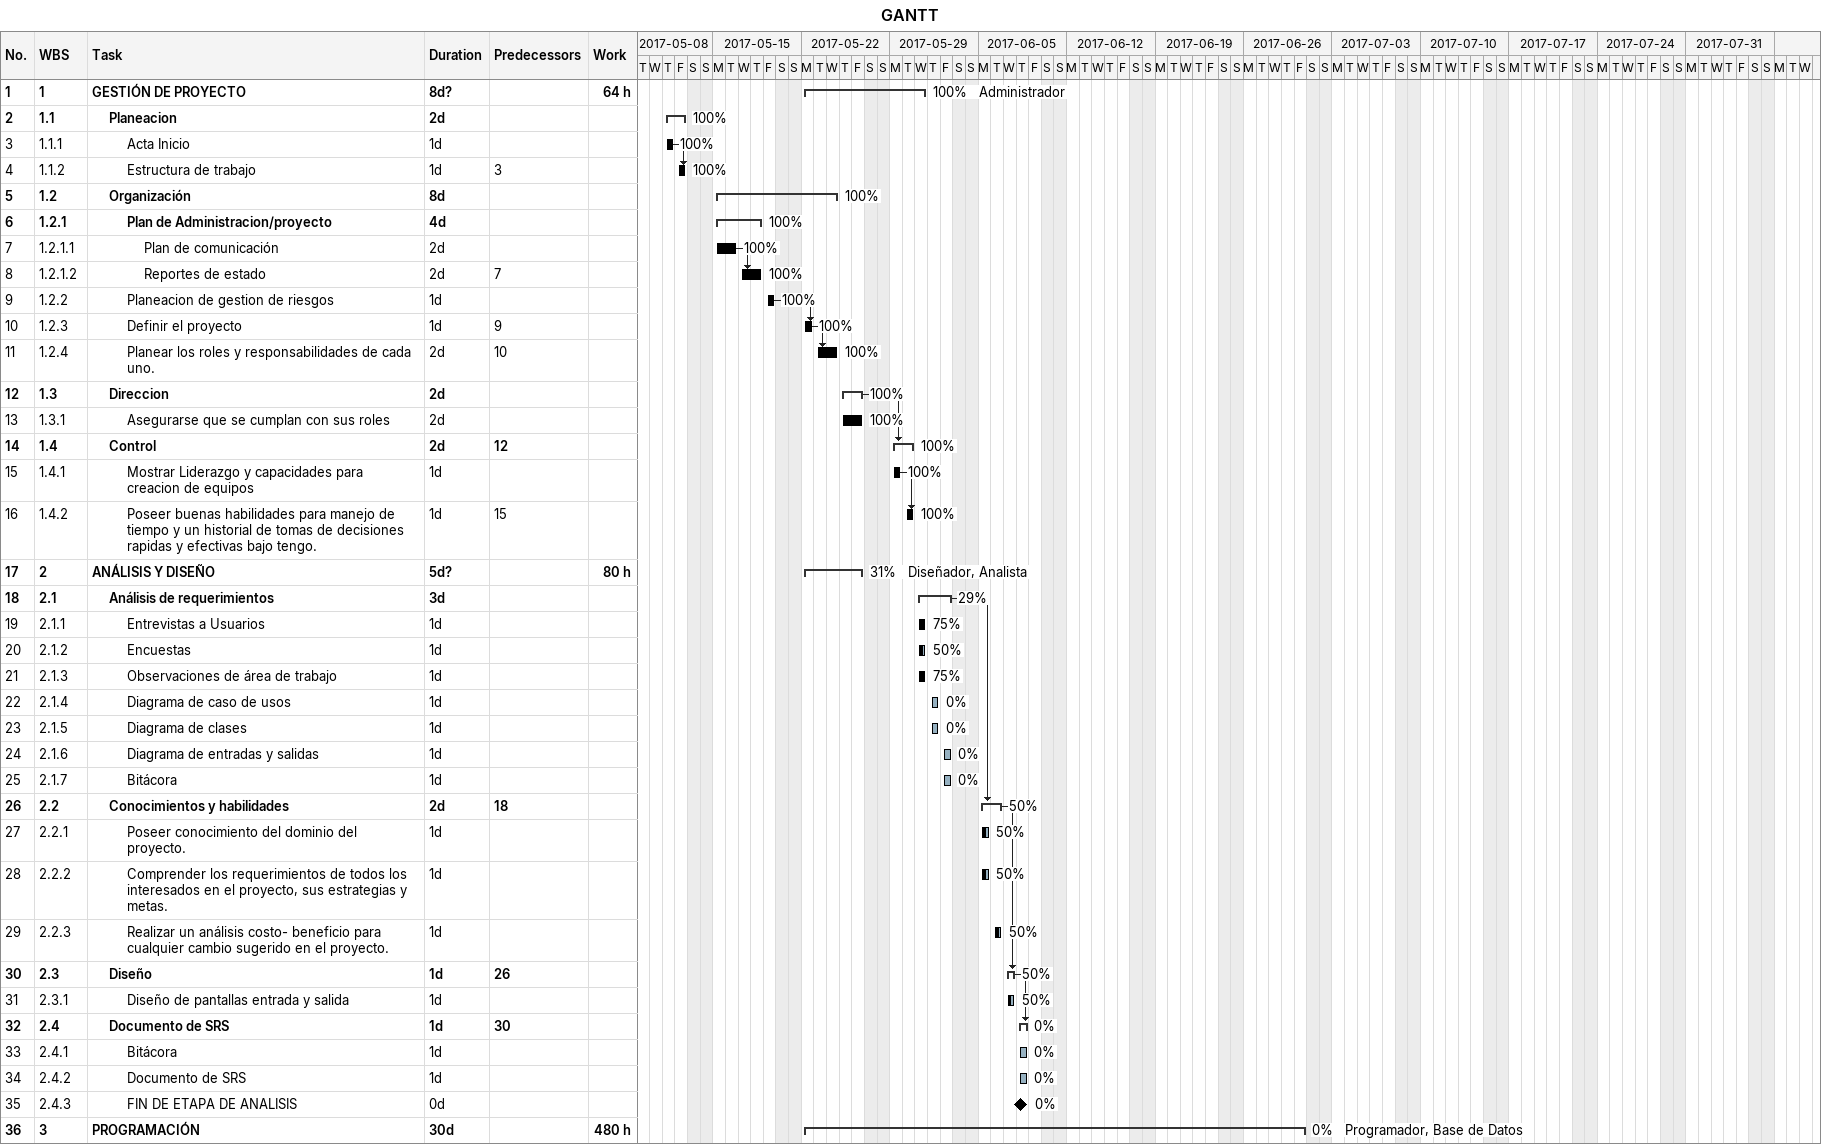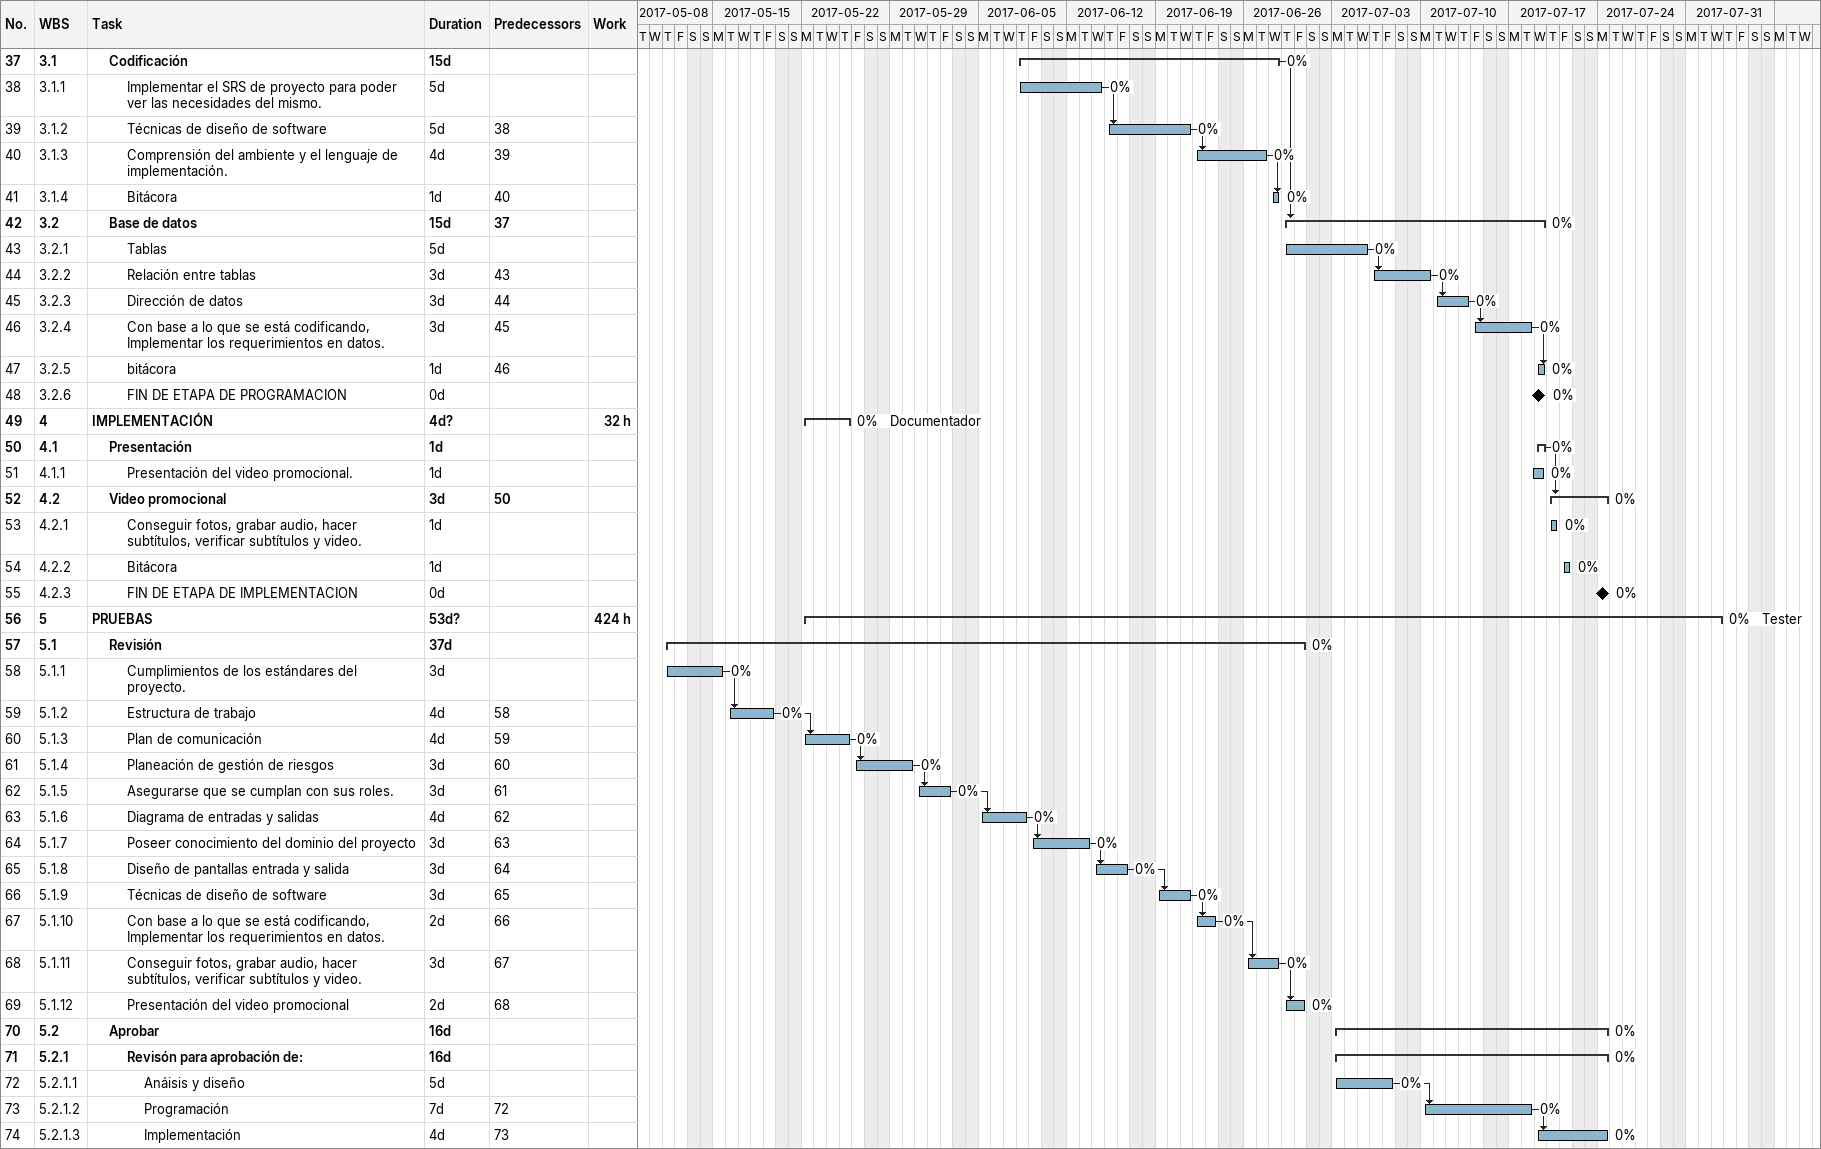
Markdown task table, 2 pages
GANTT

| ID | WBS | Task | Duration | Start | Finish | Predecessors | Resources | % complete | Work (h) |
|---|---|---|---|---|---|---|---|---|---|
| 1 | 1 | **GESTIÓN DE PROYECTO** | 8d? | 2017-05-22 | 2017-05-31 |  | Administrador | 100 | 64 |
| 2 | 1.1 | **Planeacion** | 2d | 2017-05-11 | 2017-05-12 |  |  | 100 |  |
| 3 | 1.1.1 | Acta Inicio | 1d | 2017-05-11 | 2017-05-11 |  |  | 100 |  |
| 4 | 1.1.2 | Estructura de trabajo | 1d | 2017-05-12 | 2017-05-12 | 3 |  | 100 |  |
| 5 | 1.2 | **Organización** | 8d | 2017-05-15 | 2017-05-24 |  |  | 100 |  |
| 6 | 1.2.1 | **Plan de Administracion/proyecto** | 4d | 2017-05-15 | 2017-05-18 |  |  | 100 |  |
| 7 | 1.2.1.1 | Plan de comunicación | 2d | 2017-05-15 | 2017-05-16 |  |  | 100 |  |
| 8 | 1.2.1.2 | Reportes de estado | 2d | 2017-05-17 | 2017-05-18 | 7 |  | 100 |  |
| 9 | 1.2.2 | Planeacion de gestion de riesgos | 1d | 2017-05-19 | 2017-05-19 |  |  | 100 |  |
| 10 | 1.2.3 | Definir el proyecto | 1d | 2017-05-22 | 2017-05-22 | 9 |  | 100 |  |
| 11 | 1.2.4 | Planear los roles y responsabilidades de cada uno. | 2d | 2017-05-23 | 2017-05-24 | 10 |  | 100 |  |
| 12 | 1.3 | **Direccion** | 2d | 2017-05-25 | 2017-05-26 |  |  | 100 |  |
| 13 | 1.3.1 | Asegurarse que se cumplan con sus roles | 2d | 2017-05-25 | 2017-05-26 |  |  | 100 |  |
| 14 | 1.4 | **Control** | 2d | 2017-05-29 | 2017-05-30 | 12 |  | 100 |  |
| 15 | 1.4.1 | Mostrar Liderazgo y capacidades para creacion de equipos | 1d | 2017-05-29 | 2017-05-29 |  |  | 100 |  |
| 16 | 1.4.2 | Poseer buenas habilidades para manejo de tiempo y un historial de tomas de decisiones rapidas y efectivas bajo tengo. | 1d | 2017-05-30 | 2017-05-30 | 15 |  | 100 |  |
| 17 | 2 | **ANÁLISIS Y DISEÑO** | 5d? | 2017-05-22 | 2017-05-26 |  | Diseñador, Analista | 31 | 80 |
| 18 | 2.1 | **Análisis de requerimientos** | 3d | 2017-05-31 | 2017-06-02 |  |  | 29 |  |
| 19 | 2.1.1 | Entrevistas a Usuarios | 1d | 2017-05-31 | 2017-05-31 |  |  | 75 |  |
| 20 | 2.1.2 | Encuestas | 1d | 2017-05-31 | 2017-05-31 |  |  | 50 |  |
| 21 | 2.1.3 | Observaciones de área de trabajo | 1d | 2017-05-31 | 2017-05-31 |  |  | 75 |  |
| 22 | 2.1.4 | Diagrama de caso de usos | 1d | 2017-06-01 | 2017-06-01 |  |  | 0 |  |
| 23 | 2.1.5 | Diagrama de clases | 1d | 2017-06-01 | 2017-06-01 |  |  | 0 |  |
| 24 | 2.1.6 | Diagrama de entradas y salidas | 1d | 2017-06-02 | 2017-06-02 |  |  | 0 |  |
| 25 | 2.1.7 | Bitácora | 1d | 2017-06-02 | 2017-06-02 |  |  | 0 |  |
| 26 | 2.2 | **Conocimientos y habilidades** | 2d | 2017-06-05 | 2017-06-06 | 18 |  | 50 |  |
| 27 | 2.2.1 | Poseer conocimiento del dominio del proyecto. | 1d | 2017-06-05 | 2017-06-05 |  |  | 50 |  |
| 28 | 2.2.2 | Comprender los requerimientos de todos los interesados en el proyecto, sus estrategias y metas. | 1d | 2017-06-05 | 2017-06-05 |  |  | 50 |  |
| 29 | 2.2.3 | Realizar un análisis costo- beneficio para cualquier cambio sugerido en el proyecto. | 1d | 2017-06-06 | 2017-06-06 |  |  | 50 |  |
| 30 | 2.3 | **Diseño** | 1d | 2017-06-07 | 2017-06-07 | 26 |  | 50 |  |
| 31 | 2.3.1 | Diseño de pantallas entrada y salida | 1d | 2017-06-07 | 2017-06-07 |  |  | 50 |  |
| 32 | 2.4 | **Documento de SRS** | 1d | 2017-06-08 | 2017-06-08 | 30 |  | 0 |  |
| 33 | 2.4.1 | Bitácora | 1d | 2017-06-08 | 2017-06-08 |  |  | 0 |  |
| 34 | 2.4.2 | Documento de SRS | 1d | 2017-06-08 | 2017-06-08 |  |  | 0 |  |
| 35 | 2.4.3 | FIN DE ETAPA DE ANALISIS | 0d | 2017-06-08 | 2017-06-08 |  |  | 0 |  |
| 36 | 3 | **PROGRAMACIÓN** | 30d | 2017-05-22 | 2017-06-30 |  | Programador, Base de Datos | 0 | 480 |
| 37 | 3.1 | **Codificación** | 15d | 2017-06-08 | 2017-06-28 |  |  | 0 |  |
| 38 | 3.1.1 | Implementar el SRS de proyecto para poder ver las necesidades del mismo. | 5d | 2017-06-08 | 2017-06-14 |  |  | 0 |  |
| 39 | 3.1.2 | Técnicas de diseño de software | 5d | 2017-06-15 | 2017-06-21 | 38 |  | 0 |  |
| 40 | 3.1.3 | Comprensión del ambiente y el lenguaje de implementación. | 4d | 2017-06-22 | 2017-06-27 | 39 |  | 0 |  |
| 41 | 3.1.4 | Bitácora | 1d | 2017-06-28 | 2017-06-28 | 40 |  | 0 |  |
| 42 | 3.2 | **Base de datos** | 15d | 2017-06-29 | 2017-07-19 | 37 |  | 0 |  |
| 43 | 3.2.1 | Tablas | 5d | 2017-06-29 | 2017-07-05 |  |  | 0 |  |
| 44 | 3.2.2 | Relación entre tablas | 3d | 2017-07-06 | 2017-07-10 | 43 |  | 0 |  |
| 45 | 3.2.3 | Dirección de datos | 3d | 2017-07-11 | 2017-07-13 | 44 |  | 0 |  |
| 46 | 3.2.4 | Con base a lo que se está codificando, Implementar los requerimientos en datos. | 3d | 2017-07-14 | 2017-07-18 | 45 |  | 0 |  |
| 47 | 3.2.5 | bitácora | 1d | 2017-07-19 | 2017-07-19 | 46 |  | 0 |  |
| 48 | 3.2.6 | FIN DE ETAPA DE PROGRAMACION | 0d | 2017-07-19 | 2017-07-19 |  |  | 0 |  |
| 49 | 4 | **IMPLEMENTACIÓN** | 4d? | 2017-05-22 | 2017-05-25 |  | Documentador | 0 | 32 |
| 50 | 4.1 | **Presentación** | 1d | 2017-07-19 | 2017-07-19 |  |  | 0 |  |
| 51 | 4.1.1 | Presentación del video promocional. | 1d | 2017-07-18 | 2017-07-19 |  |  | 0 |  |
| 52 | 4.2 | **Video promocional** | 3d | 2017-07-20 | 2017-07-24 | 50 |  | 0 |  |
| 53 | 4.2.1 | Conseguir fotos, grabar audio, hacer subtítulos, verificar subtítulos y video. | 1d | 2017-07-20 | 2017-07-20 |  |  | 0 |  |
| 54 | 4.2.2 | Bitácora | 1d | 2017-07-21 | 2017-07-21 |  |  | 0 |  |
| 55 | 4.2.3 | FIN DE ETAPA DE IMPLEMENTACION | 0d | 2017-07-24 | 2017-07-24 |  |  | 0 |  |
| 56 | 5 | **PRUEBAS** | 53d? | 2017-05-22 | 2017-08-02 |  | Tester | 0 | 424 |
| 57 | 5.1 | **Revisión** | 37d | 2017-05-11 | 2017-06-30 |  |  | 0 |  |
| 58 | 5.1.1 | Cumplimientos de los estándares del proyecto. | 3d | 2017-05-11 | 2017-05-15 |  |  | 0 |  |
| 59 | 5.1.2 | Estructura de trabajo | 4d | 2017-05-16 | 2017-05-19 | 58 |  | 0 |  |
| 60 | 5.1.3 | Plan de comunicación | 4d | 2017-05-22 | 2017-05-25 | 59 |  | 0 |  |
| 61 | 5.1.4 | Planeación de gestión de riesgos | 3d | 2017-05-26 | 2017-05-30 | 60 |  | 0 |  |
| 62 | 5.1.5 | Asegurarse que se cumplan con sus roles. | 3d | 2017-05-31 | 2017-06-02 | 61 |  | 0 |  |
| 63 | 5.1.6 | Diagrama de entradas y salidas | 4d | 2017-06-05 | 2017-06-08 | 62 |  | 0 |  |
| 64 | 5.1.7 | Poseer conocimiento del dominio del proyecto | 3d | 2017-06-09 | 2017-06-13 | 63 |  | 0 |  |
| 65 | 5.1.8 | Diseño de pantallas entrada y salida | 3d | 2017-06-14 | 2017-06-16 | 64 |  | 0 |  |
| 66 | 5.1.9 | Técnicas de diseño de software | 3d | 2017-06-19 | 2017-06-21 | 65 |  | 0 |  |
| 67 | 5.1.10 | Con base a lo que se está codificando, Implementar los requerimientos en datos. | 2d | 2017-06-22 | 2017-06-23 | 66 |  | 0 |  |
| 68 | 5.1.11 | Conseguir fotos, grabar audio, hacer subtítulos, verificar subtítulos y video. | 3d | 2017-06-26 | 2017-06-28 | 67 |  | 0 |  |
| 69 | 5.1.12 | Presentación del video promocional | 2d | 2017-06-29 | 2017-06-30 | 68 |  | 0 |  |
| 70 | 5.2 | **Aprobar** | 16d | 2017-07-03 | 2017-07-24 |  |  | 0 |  |
| 71 | 5.2.1 | **Revisón para aprobación de:** | 16d | 2017-07-03 | 2017-07-24 |  |  | 0 |  |
| 72 | 5.2.1.1 | Anáisis y diseño | 5d | 2017-07-03 | 2017-07-07 |  |  | 0 |  |
| 73 | 5.2.1.2 | Programación | 7d | 2017-07-10 | 2017-07-18 | 72 |  | 0 |  |
| 74 | 5.2.1.3 | Implementación | 4d | 2017-07-19 | 2017-07-24 | 73 |  | 0 |  |
